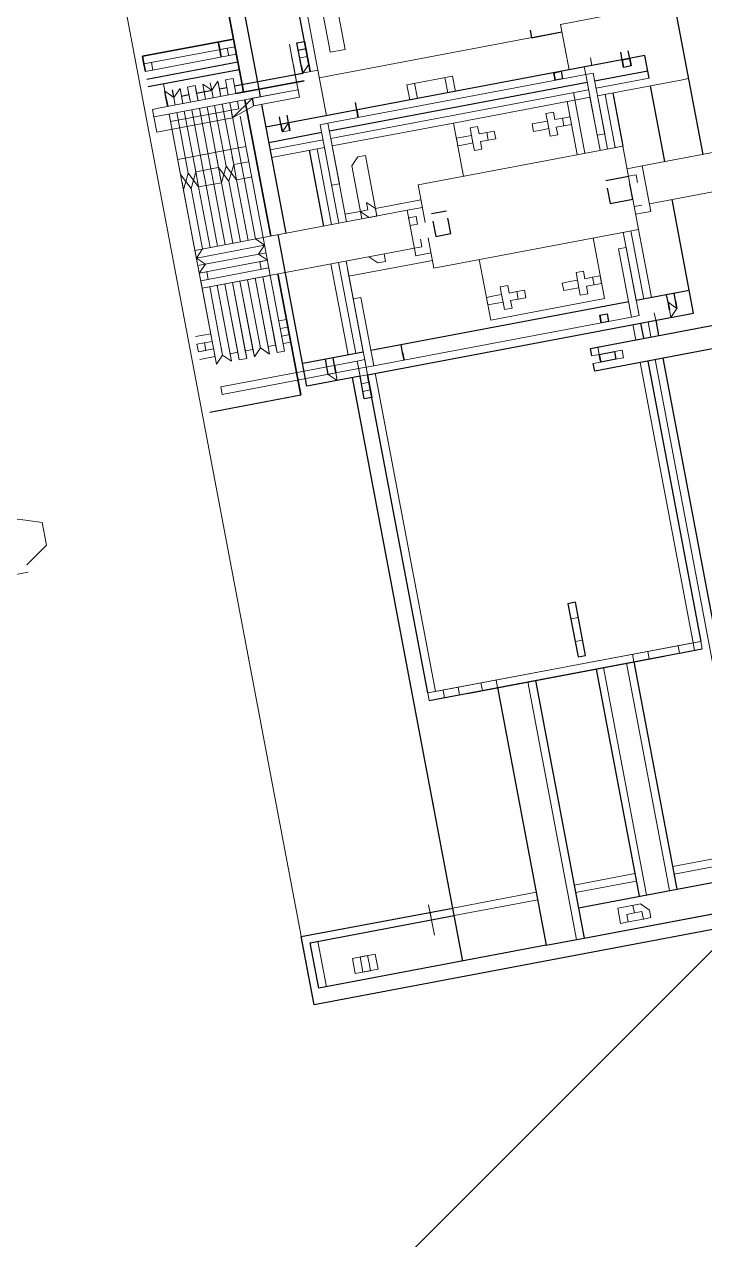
# Model space of a CAD drawing. Extents: x 407440 to 411585, y 6041728 to 6045069.
# Drawn here: x 408240.18 to 408245.25, y 6044238.02 to 6044247.07 of the extents above; entities that cross this region are included whole.
import ezdxf

# ---------------------------------------------------------------- set-up
doc = ezdxf.new("R2010")
doc.units = 0
doc.header["$LTSCALE"] = 5
doc.linetypes.add('foc-TIELINE', pattern=[1.875, 1.25, -0.625])
doc.layers.add('P-PROPOSED-EXISTING-H', color=59, linetype='Continuous')
doc.layers.add('T-TIE', color=201, linetype='foc-TIELINE')

# ---------------------------------------------------------------- blocks, each defined once
blk = doc.blocks.new('P-RIG-877')
at = {"layer": 'T-TIE', "linetype": 'ByBlock', "lineweight": 25}
for points in [[(-1.5614, -20.4701), (-1.171, -20.4701), (-1.171, -19.3795)], [(-1.2514, -19.4024), (-1.2514, -19.3795), (-1.1481, -19.3795), (-1.1481, -20.8834), (-1.2514, -20.8834), (-1.2514, -20.6538)], [(-2.652, -20.0798), (-2.2847, -20.0798)], [(-2.0206, -20.2979), (-2.0321, -20.2979), (-2.0321, -20.0798), (-1.9976, -20.0798), (-1.9976, -20.2979), (-2.0091, -20.2979)], [(-2.411, -20.1372), (-2.4454, -20.1372), (-2.4454, -20.7112)], [(-2.4224, -20.2176), (-2.4224, -20.1372)], [(-2.2847, -20.1372), (-2.3995, -20.1372)], [(-2.0551, -20.6309), (-2.0551, -20.1372), (-2.2273, -20.1372)], [(-2.0895, -20.1372), (-2.0895, -20.2176)], [(-2.4454, -20.1602), (-2.4339, -20.1602), (-2.4454, -20.1602), (-2.4569, -20.1602)], [(-2.4454, -20.1716), (-2.4569, -20.1716)], [(-2.4339, -20.1716), (-2.4454, -20.1716)], [(-2.4339, -20.1716), (-2.4454, -20.1716)], [(-2.4339, -20.1716), (-2.4454, -20.1716)], [(-2.4339, -20.1716), (-2.4454, -20.1716)], [(-2.078, -20.1602), (-2.0665, -20.1602), (-2.078, -20.1602), (-2.0895, -20.1602)], [(-2.0665, -20.1716), (-2.078, -20.1716), (-2.0665, -20.1716), (-2.078, -20.1716), (-2.0895, -20.1716)], [(-2.3995, -20.1946), (-2.3191, -20.1946)], [(-2.2732, -20.229), (-2.2732, -20.1946)], [(-2.2617, -20.229), (-2.2387, -20.229), (-2.2387, -20.1946), (-2.2617, -20.1946)], [(-2.0551, -20.1946), (-2.0321, -20.1946)], [(-1.9976, -20.1946), (-1.171, -20.1946)], [(-1.217, -20.4701), (-1.217, -20.2061)], [(-2.4224, -20.6194), (-2.4224, -20.229)], [(-2.0895, -20.229), (-2.0895, -20.6194)], [(-2.0551, -20.2176), (-2.0321, -20.2176)], [(-1.9976, -20.2176), (-1.5729, -20.2176)], [(-1.5614, -20.6309), (-1.5614, -20.2176)], [(-2.5143, -20.2979), (-2.5028, -20.2979), (-2.5028, -20.252)], [(-2.4339, -20.2635), (-2.4454, -20.2635)], [(-2.4339, -20.2635), (-2.4454, -20.2635)], [(-2.4454, -20.275), (-2.4454, -20.2635)], [(-2.4339, -20.2635), (-2.4339, -20.275)], [(-2.078, -20.275), (-2.078, -20.2635)], [(-2.0665, -20.2635), (-2.078, -20.2635)], [(-2.0665, -20.2635), (-2.078, -20.2635)], [(-2.0665, -20.2635), (-2.0665, -20.275)], [(-2.0206, -20.2865), (-2.0091, -20.2865), (-2.0206, -20.2865), (-2.0206, -20.2635), (-2.0091, -20.2635), (-2.0091, -20.2865)], [(-2.4339, -20.275), (-2.4454, -20.275)], [(-2.0665, -20.275), (-2.078, -20.275)], [(-1.5614, -20.5735), (-1.5614, -20.275)], [(-1.5614, -20.3209), (-1.217, -20.3209)], [(-1.5614, -20.3783), (-1.217, -20.3783)], [(-2.2732, -20.4931), (-2.2732, -20.4701)], [(-2.2617, -20.4931), (-2.2387, -20.4931), (-2.2387, -20.4701), (-2.2617, -20.4701)], [(-1.5614, -20.5275), (-1.171, -20.5275), (-1.171, -20.4701)], [(-1.171, -20.5275), (-1.171, -20.872), (-1.2399, -20.872), (-1.2399, -20.6538)], [(-2.4454, -20.5735), (-2.4569, -20.5735)], [(-2.4339, -20.5735), (-2.4454, -20.5735)], [(-2.4339, -20.5735), (-2.4454, -20.5735)], [(-2.4339, -20.5735), (-2.4454, -20.5735)], [(-2.4339, -20.5735), (-2.4454, -20.5735)], [(-2.078, -20.5735), (-2.0895, -20.5735)], [(-2.0665, -20.5735), (-2.078, -20.5735)], [(-2.0665, -20.5735), (-2.078, -20.5735)], [(-2.0665, -20.5735), (-2.078, -20.5735)], [(-2.0665, -20.5735), (-2.078, -20.5735)], [(-2.5143, -20.7457), (-2.5143, -20.6424), (-2.5258, -20.6424), (-2.5602, -20.6424), (-2.5602, -20.6309), (-2.5143, -20.6309), (-2.9276, -20.6309)], [(-2.652, -20.6309), (-2.652, -20.7112), (-2.5028, -20.7112), (-2.4913, -20.7112)], [(-2.5487, -20.6309), (-2.5487, -20.6424)], [(-2.5258, -20.6424), (-2.5143, -20.6424), (-2.5258, -20.6424), (-2.5372, -20.6424)], [(-2.5028, -20.7457), (-2.5028, -20.6424), (-2.5028, -20.7457)], [(-2.4224, -20.7112), (-2.4224, -20.6309)], [(-1.5729, -20.6309), (-2.0551, -20.6309), (-2.0206, -20.6309), (-2.0206, -20.6424), (-2.0551, -20.6424), (-2.0551, -20.7227), (-2.2847, -20.7227)], [(-2.0895, -20.6309), (-2.0895, -20.7227)], [(-2.2847, -20.6538), (-2.3995, -20.6538)], [(-1.171, -20.6538), (-2.0551, -20.6538)], [(-2.4339, -20.6768), (-2.4454, -20.6768), (-2.4569, -20.6768)], [(-2.078, -20.6768), (-2.0665, -20.6768), (-2.078, -20.6768), (-2.0895, -20.6768)], [(-2.4454, -20.6883), (-2.4569, -20.6883)], [(-2.0665, -20.6883), (-2.078, -20.6883), (-2.0895, -20.6883)], [(-2.4798, -20.7112), (-2.2847, -20.7112)], [(-2.675, -20.7342), (-2.6635, -20.7342), (-2.5143, -20.7342), (-2.5028, -20.7342), (-2.5143, -20.7342), (-2.6635, -20.7342), (-2.6635, -20.872)], [(-2.5832, -20.872), (-2.5832, -20.7342), (-2.5832, -20.872)], [(-2.5832, -20.7342), (-2.5832, -20.872), (-2.5832, -20.7342)], [(-2.5487, -20.872), (-2.5487, -20.7342), (-2.5602, -20.7342)], [(-2.5372, -20.872), (-2.5372, -20.7342)], [(-2.4798, -20.7227), (-2.4913, -20.7227)], [(-2.0551, -20.7342), (-2.0436, -20.7342), (-2.2273, -20.7342), (-2.0436, -20.7342), (-2.0436, -20.872)], [(-2.5143, -20.7686), (-2.5143, -20.7572)], [(-2.5143, -20.8031), (-2.5143, -20.7801)], [(-2.5143, -20.826), (-2.5143, -20.8146)], [(-2.5143, -20.8375), (-2.5258, -20.8375)], [(-2.5143, -20.849), (-2.5028, -20.849), (-2.5143, -20.849), (-2.5258, -20.849)]]:
    blk.add_lwpolyline(points, dxfattribs=at)
at = {"layer": 'T-TIE', "linetype": 'ByBlock', "lineweight": 18}
for points in [[(-2.2847, -20.1716), (-2.2847, -19.942)], [(-2.2273, -20.1716), (-2.2273, -19.942), (-2.2273, -20.0454), (-2.2387, -20.0454), (-2.2387, -19.942)], [(-2.4798, -20.0798), (-2.5028, -20.0798), (-2.5143, -20.0913), (-2.5143, -20.252), (-2.4454, -20.252)], [(-2.3995, -20.2176), (-2.3191, -20.2176), (-2.3995, -20.2176), (-2.3995, -20.0913), (-2.3995, -20.0798), (-2.4339, -20.0798)], [(-2.411, -20.1372), (-2.411, -20.2176)], [(-2.0895, -20.2176), (-2.0895, -20.1372)], [(-2.0321, -20.2061), (-2.0551, -20.2061), (-2.0551, -20.1372)], [(-2.4339, -20.1602), (-2.4454, -20.1602), (-2.4454, -20.1716)], [(-2.4339, -20.1602), (-2.4454, -20.1602)], [(-2.4454, -20.1716), (-2.4339, -20.1716)], [(-2.4339, -20.1716), (-2.4339, -20.1602)], [(-2.2847, -20.1946), (-2.2847, -20.1716), (-2.2158, -20.1716), (-2.2158, -20.1946)], [(-2.0665, -20.1602), (-2.078, -20.1602)], [(-2.2732, -20.1831), (-2.2617, -20.1831), (-2.2732, -20.1831), (-2.2732, -20.1946)], [(-2.2273, -20.1831), (-2.2273, -20.1946), (-2.2273, -20.1831)], [(-2.3191, -20.2061), (-2.3995, -20.2061)], [(-2.2617, -20.5046), (-2.3191, -20.5046), (-2.3191, -20.1946), (-2.2617, -20.1946)], [(-2.2387, -20.1946), (-2.1928, -20.1946), (-2.1928, -20.5046), (-2.2387, -20.5046)], [(-2.1928, -20.1946), (-2.0895, -20.1946)], [(-2.0895, -20.2061), (-2.1928, -20.2061)], [(-2.0551, -20.1946), (-2.0665, -20.1946)], [(-1.171, -20.4701), (-1.171, -20.2061), (-1.9976, -20.2061)], [(-1.2514, -20.3209), (-1.2514, -20.2061)], [(-1.2399, -20.3209), (-1.2399, -20.2061)], [(-1.217, -20.4701), (-1.217, -20.2061)], [(-2.9276, -20.229), (-2.9276, -20.2176), (-2.9391, -20.2176), (-2.9276, -20.2176), (-2.9276, -20.6309), (-2.5143, -20.6309), (-2.5258, -20.6309), (-2.5143, -20.6424), (-2.5143, -20.7457)], [(-2.4454, -20.6309), (-2.4454, -20.2176), (-2.4569, -20.2176)], [(-2.4339, -20.2176), (-2.4339, -20.229), (-2.4454, -20.229)], [(-2.4339, -20.6194), (-2.4339, -20.229), (-2.4339, -20.6194)], [(-2.411, -20.229), (-2.411, -20.6194)], [(-2.3995, -20.2635), (-2.3995, -20.252), (-2.3995, -20.229), (-2.3191, -20.229)], [(-2.0895, -20.7227), (-2.0895, -20.6309), (-2.2273, -20.6309), (-2.0665, -20.6309), (-2.0551, -20.6309), (-2.0665, -20.6309), (-2.0665, -20.6424), (-2.0551, -20.6424), (-2.078, -20.6424), (-2.078, -20.6309), (-2.0551, -20.6309), (-1.5729, -20.6309), (-1.5614, -20.6309), (-1.5729, -20.6309), (-1.5729, -20.2176), (-1.9976, -20.2176), (-1.5729, -20.2176)], [(-2.0665, -20.229), (-2.0665, -20.2176), (-2.1699, -20.2176), (-2.1699, -20.229), (-2.0665, -20.229), (-2.0665, -20.6194), (-2.0665, -20.229), (-2.0665, -20.2176)], [(-2.0895, -20.6194), (-2.0895, -20.229)], [(-2.0321, -20.229), (-2.0551, -20.229)], [(-1.9976, -20.229), (-1.5729, -20.229), (-1.5729, -20.6194), (-1.5729, -20.6309), (-1.5843, -20.6309)], [(-1.6417, -20.2176), (-1.6532, -20.2176)], [(-1.5614, -20.229), (-1.5729, -20.229), (-1.5843, -20.229)], [(-1.5614, -20.2176), (-1.5729, -20.2176), (-1.5614, -20.2176)], [(-1.5729, -20.2176), (-1.5729, -20.229), (-1.5729, -20.2176)], [(-2.5028, -20.252), (-2.5028, -20.6194)], [(-2.411, -20.252), (-2.3191, -20.252)], [(-2.3191, -20.4357), (-2.3995, -20.4357), (-2.3995, -20.2635), (-2.3191, -20.2635)], [(-2.365, -20.2979), (-2.3535, -20.2979), (-2.3535, -20.2865), (-2.365, -20.2865), (-2.365, -20.2635), (-2.3765, -20.2635), (-2.3765, -20.275), (-2.365, -20.275), (-2.365, -20.2865)], [(-2.1928, -20.2635), (-2.101, -20.2635), (-2.101, -20.4357), (-2.1928, -20.4357)], [(-2.1354, -20.2865), (-2.1354, -20.275), (-2.1354, -20.2635), (-2.1239, -20.2635), (-2.1239, -20.275), (-2.1239, -20.2865)], [(-2.0206, -20.2635), (-2.0206, -20.252), (-2.0091, -20.252), (-2.0091, -20.2635)], [(-1.5614, -20.252), (-1.5729, -20.252)], [(-2.4339, -20.275), (-2.4454, -20.275)], [(-2.3765, -20.2979), (-2.3765, -20.3094), (-2.3765, -20.3209), (-2.365, -20.3209), (-2.365, -20.3094), (-2.365, -20.2979), (-2.3765, -20.2979), (-2.388, -20.2979), (-2.388, -20.2865), (-2.3765, -20.2865), (-2.3765, -20.275), (-2.3765, -20.2865)], [(-2.0665, -20.275), (-2.078, -20.275)], [(-2.1354, -20.2979), (-2.1354, -20.3094), (-2.1354, -20.3209), (-2.1239, -20.3209), (-2.1239, -20.3094), (-2.1239, -20.2979)], [(-2.0206, -20.2865), (-2.0321, -20.2865)], [(-2.0091, -20.2979), (-2.0091, -20.2865), (-2.0206, -20.2865), (-2.0206, -20.2979)], [(-1.5614, -20.3324), (-1.217, -20.3324)], [(-1.5614, -20.3668), (-1.217, -20.3668)], [(-2.3765, -20.4013), (-2.3765, -20.3898), (-2.3765, -20.3783), (-2.365, -20.3783), (-2.365, -20.3898), (-2.365, -20.4013)], [(-2.1354, -20.4013), (-2.1354, -20.3898), (-2.1354, -20.3783), (-2.1239, -20.3783), (-2.1239, -20.3898), (-2.1239, -20.4013)], [(-1.6417, -20.3898), (-1.6417, -20.4013)], [(-1.6073, -20.3898), (-1.6073, -20.4013)], [(-1.2514, -20.4701), (-1.2514, -20.3783)], [(-1.2399, -20.4701), (-1.2399, -20.3783)], [(-2.4454, -20.4242), (-2.4684, -20.4242), (-2.4684, -20.4931), (-2.4454, -20.4931)], [(-2.3765, -20.4127), (-2.3765, -20.4242), (-2.3765, -20.4357), (-2.365, -20.4357), (-2.365, -20.4242), (-2.365, -20.4127)], [(-2.1354, -20.4127), (-2.1354, -20.4242), (-2.1354, -20.4357), (-2.1239, -20.4357), (-2.1239, -20.4242), (-2.1239, -20.4127)], [(-2.4454, -20.4357), (-2.4684, -20.4357)], [(-2.2847, -20.6194), (-2.3995, -20.6194), (-2.411, -20.6194), (-2.3995, -20.6194), (-2.3995, -20.4357)], [(-2.4454, -20.4816), (-2.4684, -20.4816)], [(-1.5614, -20.4816), (-1.171, -20.4816)], [(-2.2961, -20.5046), (-2.2961, -20.5735)], [(-2.2158, -20.5046), (-2.2158, -20.5275), (-2.2847, -20.5275), (-2.2847, -20.5046)], [(-2.2273, -20.5161), (-2.2387, -20.5161)], [(-2.2273, -20.5275), (-2.2273, -20.5161), (-2.2273, -20.5275)], [(-2.078, -20.6194), (-2.0665, -20.6194), (-2.1699, -20.6194), (-2.1699, -20.6309), (-2.2043, -20.6309), (-2.2043, -20.5046)], [(-2.2847, -20.5275), (-2.2847, -20.849), (-2.3765, -20.849), (-2.3995, -20.8375), (-2.4913, -20.8375), (-2.3995, -20.8375), (-2.3765, -20.826), (-2.2847, -20.826)], [(-2.2273, -20.5275), (-2.2273, -20.849), (-2.1125, -20.849), (-2.3995, -20.849), (-2.411, -20.849)], [(-1.5614, -20.5275), (-1.171, -20.5275)], [(-1.2514, -20.6538), (-1.2514, -20.5275)], [(-1.2399, -20.872), (-1.2399, -20.6538), (-1.2399, -20.5275), (-1.2399, -20.6538)], [(-2.4339, -20.5735), (-2.4454, -20.5735)], [(-2.2847, -20.5735), (-2.3765, -20.5735), (-2.3765, -20.5849), (-2.365, -20.5964), (-2.2847, -20.5964)], [(-2.2273, -20.5964), (-2.2158, -20.5849), (-2.2158, -20.5735), (-2.2273, -20.5735)], [(-2.0665, -20.5735), (-2.078, -20.5735)], [(-1.5614, -20.5849), (-1.5729, -20.5849)], [(-2.6865, -20.5964), (-2.675, -20.5964), (-2.675, -20.6194), (-2.6635, -20.6194), (-2.6635, -20.5964), (-2.675, -20.5964), (-2.675, -20.6194), (-2.6865, -20.6194), (-2.5143, -20.6194)], [(-2.2961, -20.5964), (-2.2961, -20.6194)], [(-1.5614, -20.6079), (-1.5729, -20.6079)], [(-2.4454, -20.6194), (-2.5143, -20.6194), (-2.5143, -20.7112)], [(-2.4339, -20.6194), (-2.4339, -20.6309), (-2.2847, -20.6309), (-2.3995, -20.6309), (-2.3995, -20.7112)], [(-2.3421, -20.6309), (-2.3421, -20.6194), (-2.4339, -20.6194), (-2.4339, -20.6309)], [(-2.0551, -20.6194), (-1.5729, -20.6194), (-1.5729, -20.6309)], [(-2.5372, -20.6424), (-2.5372, -20.6309), (-2.5372, -20.6424)], [(-2.411, -20.6309), (-2.411, -20.7112)], [(-2.3995, -20.6424), (-2.2847, -20.6424)], [(-2.2273, -20.6424), (-2.0895, -20.6424)], [(-2.2043, -20.6309), (-2.2158, -20.6309)], [(-2.101, -20.6309), (-2.1125, -20.6309)], [(-2.078, -20.849), (-2.078, -20.6424), (-2.078, -20.849), (-2.0665, -20.849)], [(-2.0665, -20.6424), (-2.0665, -20.849), (-2.0665, -20.6424)], [(-2.0551, -20.7227), (-2.0551, -20.6424), (-2.0551, -20.6309)], [(-2.0436, -20.6424), (-2.0436, -20.6309)], [(-2.0321, -20.6309), (-2.0321, -20.6424)], [(-1.6417, -20.6309), (-1.6532, -20.6309)], [(-2.5602, -20.6538), (-2.5487, -20.6538), (-2.5028, -20.6538), (-2.4913, -20.6538), (-2.4913, -20.6653), (-2.4913, -20.6538), (-2.5028, -20.6538), (-2.5028, -20.6653), (-2.5028, -20.8605), (-2.5028, -20.872), (-2.4913, -20.872), (-2.4913, -20.8605), (-2.4913, -20.6653), (-2.4913, -20.7227), (-2.4684, -20.7572), (-2.4798, -20.7227), (-2.4798, -20.6538), (-2.5487, -20.6538), (-2.5372, -20.6538), (-2.5258, -20.6538), (-2.5143, -20.6538)], [(-2.3995, -20.6538), (-2.2847, -20.6538)], [(-2.0551, -20.6538), (-1.171, -20.6538)], [(-1.4006, -20.6538), (-1.4121, -20.6538)], [(-2.0665, -20.6768), (-2.078, -20.6768)], [(-1.2399, -20.7227), (-1.2399, -20.6653)], [(-1.217, -20.6883), (-1.2629, -20.6883)], [(-2.5717, -20.7342), (-2.5832, -20.7342)], [(-2.5487, -20.872), (-2.5487, -20.7342), (-2.5602, -20.7342), (-2.5602, -20.872), (-2.5717, -20.872), (-2.5717, -20.8605), (-2.5602, -20.8605), (-2.5717, -20.8605)], [(-2.5717, -20.7342), (-2.5717, -20.872), (-2.5717, -20.7342)], [(-2.5602, -20.7342), (-2.5602, -20.872), (-2.5602, -20.7342)], [(-2.411, -20.7342), (-2.4224, -20.7342)], [(-2.388, -20.7342), (-2.3995, -20.7342)], [(-2.3421, -20.7342), (-2.3535, -20.7342)], [(-2.2158, -20.7342), (-2.2273, -20.7342)], [(-2.1584, -20.7457), (-2.1584, -20.7342), (-2.1584, -20.7457)], [(-2.0436, -20.7342), (-2.0436, -20.872)], [(-2.5717, -20.7457), (-2.5602, -20.7457), (-2.5717, -20.7457), (-2.5717, -20.7572), (-2.5602, -20.7572)], [(-2.5028, -20.7686), (-2.5258, -20.7686), (-2.5028, -20.7686), (-2.5143, -20.7686), (-2.5143, -20.7572), (-2.5258, -20.7572), (-2.5258, -20.7457), (-2.5028, -20.7457)], [(-2.4913, -20.7457), (-2.4798, -20.7457), (-2.4798, -20.849), (-2.4798, -20.7457)], [(-2.4684, -20.7457), (-2.3995, -20.7457), (-2.2847, -20.7457)], [(-2.3765, -20.7457), (-2.3765, -20.7572), (-2.3995, -20.7572), (-2.3995, -20.7686), (-2.3765, -20.7801), (-2.3995, -20.7916), (-2.411, -20.7916)], [(-2.3995, -20.7457), (-2.3995, -20.7572), (-2.3765, -20.7572), (-2.3765, -20.7686), (-2.3995, -20.7686), (-2.411, -20.7686)], [(-2.2847, -20.7457), (-2.2273, -20.7457), (-2.2847, -20.7457)], [(-2.2847, -20.8375), (-2.2732, -20.849), (-2.2617, -20.8375), (-2.2502, -20.849), (-2.2502, -20.8375), (-2.2387, -20.8375), (-2.2387, -20.849), (-2.2387, -20.7457), (-2.2387, -20.7572), (-2.2502, -20.7572), (-2.2502, -20.7457), (-2.2617, -20.7572), (-2.2732, -20.7457), (-2.2847, -20.7572)], [(-2.2732, -20.849), (-2.2732, -20.7457), (-2.2732, -20.849)], [(-2.2617, -20.7457), (-2.2617, -20.849), (-2.2617, -20.7457)], [(-2.2502, -20.849), (-2.2502, -20.7457), (-2.2502, -20.849)], [(-2.2502, -20.7457), (-2.2502, -20.849)], [(-2.1125, -20.7572), (-2.1125, -20.7457), (-2.2273, -20.7457), (-2.2273, -20.849), (-2.2387, -20.849), (-2.2387, -20.7457), (-2.2273, -20.7457)], [(-2.2273, -20.7572), (-2.2273, -20.7457), (-2.2273, -20.849), (-2.2273, -20.8375)], [(-2.5258, -20.7572), (-2.5028, -20.7572), (-2.5143, -20.7572), (-2.5143, -20.7686), (-2.5258, -20.7686), (-2.5143, -20.7801), (-2.5258, -20.7916), (-2.5143, -20.7916), (-2.5143, -20.8031), (-2.5028, -20.8031), (-2.5258, -20.8031), (-2.5143, -20.8031), (-2.5143, -20.7916), (-2.5028, -20.7916)], [(-2.4913, -20.872), (-2.4684, -20.872), (-2.4684, -20.7572), (-2.4684, -20.872)], [(-2.4913, -20.7686), (-2.3995, -20.7686), (-2.3765, -20.7686), (-2.388, -20.7686)], [(-2.4684, -20.7572), (-2.4798, -20.7572)], [(-2.3765, -20.7686), (-2.3995, -20.7801)], [(-2.2847, -20.7686), (-2.3765, -20.7686)], [(-2.1239, -20.7686), (-2.1239, -20.7572), (-2.2273, -20.7572), (-2.1125, -20.7572), (-2.1239, -20.7572)], [(-2.1125, -20.7686), (-2.2273, -20.7686), (-2.1125, -20.7686)], [(-2.1239, -20.7801), (-2.1125, -20.7686), (-2.1239, -20.7686), (-2.2273, -20.7686)], [(-2.3995, -20.7801), (-2.3765, -20.7916)], [(-2.1239, -20.7916), (-2.1125, -20.7916), (-2.1239, -20.7801), (-2.1354, -20.7801)], [(-2.5258, -20.8031), (-2.5258, -20.8146), (-2.5143, -20.8146), (-2.5143, -20.826), (-2.5258, -20.826), (-2.5143, -20.8375), (-2.5258, -20.8375), (-2.5143, -20.8375), (-2.5258, -20.849), (-2.5372, -20.849)], [(-2.4913, -20.826), (-2.3995, -20.826), (-2.3995, -20.8146), (-2.3765, -20.8146), (-2.3995, -20.8146), (-2.3995, -20.8031), (-2.4913, -20.8031), (-2.3995, -20.8031), (-2.3995, -20.7916), (-2.3765, -20.7916), (-2.3995, -20.7916), (-2.4913, -20.7916), (-2.3995, -20.7916), (-2.4913, -20.7916)], [(-2.2847, -20.7916), (-2.3765, -20.7916), (-2.2847, -20.7916), (-2.3765, -20.7916), (-2.3765, -20.8031), (-2.3995, -20.8031), (-2.3765, -20.8031), (-2.2847, -20.8031), (-2.3765, -20.8031), (-2.3765, -20.8146), (-2.2847, -20.8146), (-2.3765, -20.8146), (-2.3765, -20.826), (-2.3995, -20.826), (-2.3765, -20.826), (-2.388, -20.826)], [(-2.3765, -20.7916), (-2.388, -20.7916)], [(-2.1239, -20.8031), (-2.1239, -20.7916), (-2.2273, -20.7916)], [(-2.1125, -20.7916), (-2.2273, -20.7916), (-2.1125, -20.7916)], [(-2.1125, -20.8031), (-2.2273, -20.8031), (-2.1239, -20.8031), (-2.1125, -20.8031), (-2.1125, -20.8146)], [(-2.5258, -20.8146), (-2.5028, -20.8146), (-2.5143, -20.8146), (-2.5143, -20.826), (-2.5028, -20.826), (-2.5258, -20.826), (-2.5028, -20.826)], [(-2.4913, -20.8146), (-2.3995, -20.8146)], [(-2.4913, -20.8146), (-2.3995, -20.8146)], [(-2.3995, -20.849), (-2.3765, -20.8375), (-2.3995, -20.826), (-2.411, -20.826)], [(-2.1239, -20.826), (-2.1239, -20.8146), (-2.2273, -20.8146), (-2.1125, -20.8146), (-2.1239, -20.8146)], [(-2.1125, -20.826), (-2.2273, -20.826), (-2.1125, -20.826)], [(-2.1239, -20.8375), (-2.1125, -20.826), (-2.1239, -20.826), (-2.2273, -20.826)], [(-2.1125, -20.849), (-2.1239, -20.8375), (-2.1354, -20.8375)], [(-2.5143, -20.849), (-2.5258, -20.849)], [(-2.3765, -20.849), (-2.388, -20.849)], [(-2.2273, -20.849), (-2.2847, -20.849)], [(-2.1354, -20.8605), (-2.1469, -20.8605)], [(-2.1354, -20.849), (-2.1354, -20.872), (-2.1354, -20.849)], [(-1.171, -20.8605), (-1.2399, -20.8605)], [(-2.1354, -20.872), (-2.1469, -20.872)], [(-3.3524, -20.8834), (-1.1481, -20.8834)]]:
    blk.add_lwpolyline(points, dxfattribs=at)
at = {"layer": 'T-TIE', "linetype": 'ByBlock', "lineweight": 25}
for points in [[(-2.4454, -20.1602), (-2.4339, -20.1602), (-2.4339, -20.1716), (-2.4454, -20.1716)], [(-2.4454, -20.1716), (-2.4339, -20.1716)], [(-2.4454, -20.275), (-2.4339, -20.275)], [(-2.4454, -20.275), (-2.4339, -20.275)], [(-2.078, -20.275), (-2.0665, -20.275)], [(-2.078, -20.275), (-2.0665, -20.275)], [(-1.5843, -20.3898), (-1.6647, -20.3898), (-1.6647, -20.4013), (-1.5843, -20.4013)], [(-2.4454, -20.5735), (-2.4339, -20.5735)], [(-2.4454, -20.5735), (-2.4339, -20.5735)], [(-2.078, -20.5735), (-2.0665, -20.5735)], [(-2.078, -20.5735), (-2.0665, -20.5735)], [(-2.4454, -20.6768), (-2.4339, -20.6768)], [(-2.4454, -20.6883), (-2.4339, -20.6883)], [(-2.2847, -20.7342), (-2.4913, -20.7342)], [(-2.5832, -20.7572), (-2.5717, -20.7572)], [(-2.5717, -20.7572), (-2.5602, -20.7572)], [(-2.5832, -20.872), (-2.5717, -20.872)], [(-2.5717, -20.872), (-2.5602, -20.872)]]:
    blk.add_lwpolyline(points, close=True, dxfattribs=at)
at = {"layer": 'T-TIE', "linetype": 'ByBlock', "lineweight": 18}
for points in [[(-2.4454, -20.1716), (-2.4454, -20.1602)], [(-2.4339, -20.1602), (-2.4339, -20.1716)], [(-2.0665, -20.1716), (-2.078, -20.1716), (-2.0665, -20.1602), (-2.0551, -20.1716)], [(-2.078, -20.1716), (-2.0665, -20.1716)], [(-2.3421, -20.2176), (-2.4339, -20.2176), (-2.4339, -20.229), (-2.3421, -20.229)], [(-2.0895, -20.2176), (-2.1928, -20.2176)], [(-2.0321, -20.2176), (-2.0551, -20.2176)], [(-2.1354, -20.2979), (-2.1469, -20.2979), (-2.1469, -20.2865), (-2.1354, -20.2865), (-2.1354, -20.275), (-2.1239, -20.275), (-2.1239, -20.2865), (-2.1125, -20.2865), (-2.1125, -20.2979), (-2.1239, -20.2979)], [(-1.5729, -20.2979), (-1.5614, -20.2979)], [(-1.5729, -20.3209), (-1.5614, -20.3209)], [(-1.2055, -20.3783), (-1.2055, -20.4013), (-1.2055, -20.4127), (-1.1825, -20.4127), (-1.1825, -20.4013), (-1.1825, -20.3783), (-1.1825, -20.3668), (-1.194, -20.3668)], [(-2.3765, -20.4127), (-2.388, -20.4127), (-2.388, -20.4013), (-2.3765, -20.4013), (-2.3765, -20.3898), (-2.365, -20.3898), (-2.365, -20.4013), (-2.3535, -20.4013), (-2.3535, -20.4127), (-2.365, -20.4127)], [(-2.1354, -20.4127), (-2.1469, -20.4127), (-2.1469, -20.4013), (-2.1354, -20.4013), (-2.1354, -20.3898), (-2.1239, -20.3898), (-2.1239, -20.4013), (-2.1125, -20.4013), (-2.1125, -20.4127), (-2.1239, -20.4127)], [(-1.194, -20.3783), (-1.194, -20.3898), (-1.2055, -20.3898), (-1.194, -20.3898), (-1.194, -20.4013), (-1.1825, -20.4013), (-1.1825, -20.3783)], [(-2.2617, -20.5275), (-2.2617, -20.5161), (-2.2732, -20.5161), (-2.2732, -20.5275)], [(-1.5729, -20.5275), (-1.5614, -20.5275)], [(-1.5729, -20.5505), (-1.5614, -20.5505)], [(-2.5487, -20.5964), (-2.5372, -20.5964), (-2.5372, -20.5735), (-2.6865, -20.5735), (-2.6865, -20.5964)], [(-2.2961, -20.5735), (-2.3076, -20.5849), (-2.2961, -20.5849), (-2.2961, -20.5964), (-2.2847, -20.5849), (-2.2847, -20.5735)], [(-2.0665, -20.6309), (-2.0665, -20.6194)], [(-2.0895, -20.6538), (-2.2273, -20.6538)], [(-2.4339, -20.6883), (-2.4454, -20.6768), (-2.4339, -20.6768)], [(-2.4454, -20.6768), (-2.4339, -20.6768)], [(-2.0665, -20.6768), (-2.078, -20.6768), (-2.078, -20.6883), (-2.0665, -20.6883)], [(-2.078, -20.6768), (-2.0665, -20.6768)], [(-2.0665, -20.6768), (-2.0551, -20.6768), (-2.0665, -20.6883)], [(-2.078, -20.6883), (-2.0665, -20.6883)], [(-1.2514, -20.6883), (-1.2399, -20.6883)], [(-2.5143, -20.7342), (-2.5028, -20.7342)], [(-2.3306, -20.7342), (-2.3191, -20.7342)], [(-2.1584, -20.7342), (-2.1469, -20.7342)], [(-2.1469, -20.7457), (-2.1469, -20.7342)], [(-2.1469, -20.7457), (-2.1469, -20.7342)], [(-2.1354, -20.7342), (-2.1354, -20.7457)], [(-2.1239, -20.7457), (-2.1239, -20.7342)], [(-2.1239, -20.7342), (-2.1239, -20.7457)], [(-2.4224, -20.849), (-2.4224, -20.7457)], [(-2.3995, -20.7572), (-2.4913, -20.7572)], [(-2.3995, -20.7686), (-2.4913, -20.7686)], [(-2.3765, -20.7572), (-2.2847, -20.7572)], [(-2.2847, -20.7686), (-2.3765, -20.7686)], [(-2.5258, -20.7801), (-2.5143, -20.7801)], [(-2.5028, -20.7801), (-2.5143, -20.7801)], [(-2.3995, -20.7801), (-2.4913, -20.7801)], [(-2.3765, -20.7801), (-2.2847, -20.7801)], [(-2.2273, -20.7801), (-2.1239, -20.7801)], [(-1.2055, -20.7801), (-1.2055, -20.8146), (-1.1825, -20.8146), (-1.1825, -20.7801)], [(-2.5028, -20.7916), (-2.5258, -20.7916)], [(-1.194, -20.7916), (-1.2055, -20.7916), (-1.2055, -20.8031), (-1.1825, -20.8031), (-1.1825, -20.7916)], [(-2.3995, -20.826), (-2.4913, -20.826)], [(-2.2847, -20.826), (-2.3765, -20.826)], [(-2.5028, -20.8375), (-2.5143, -20.8375)], [(-2.3765, -20.8375), (-2.2847, -20.8375)], [(-2.2273, -20.8375), (-2.1239, -20.8375)], [(-2.5028, -20.849), (-2.5258, -20.849)], [(-2.3995, -20.849), (-2.4913, -20.849)], [(-2.1584, -20.872), (-2.1584, -20.849)], [(-2.1469, -20.872), (-2.1469, -20.849)], [(-2.1469, -20.872), (-2.1469, -20.849)], [(-2.1354, -20.872), (-2.1354, -20.8605), (-2.1354, -20.872), (-2.1469, -20.872)], [(-2.1354, -20.8605), (-2.1469, -20.8605), (-2.1469, -20.872), (-2.1354, -20.872)], [(-2.1354, -20.8605), (-2.1469, -20.8605), (-2.1469, -20.872), (-2.1354, -20.872)], [(-2.1239, -20.872), (-2.1239, -20.849)], [(-2.1239, -20.849), (-2.1239, -20.872)]]:
    blk.add_lwpolyline(points, close=True, dxfattribs=at)
at = {"layer": 'T-TIE', "linetype": 'ByBlock', "lineweight": 5}
for points in [[(-1.8714, -21.6067), (-1.8943, -21.6412), (-1.9288, -21.6412), (-1.9402, -21.6067), (-1.9402, -21.1819), (-1.9288, -21.1475), (-1.8943, -21.1475), (-1.8714, -21.1819)], [(-1.8599, -21.6067), (-1.8599, -21.1819)]]:
    blk.add_lwpolyline(points, dxfattribs=at)

msp = doc.modelspace()

# ---------------------------------------------------------------- hatches: boundary and pattern name
at = {"layer": 'P-PROPOSED-EXISTING-H'}
h = msp.add_hatch(dxfattribs=at)
h.set_pattern_fill('ANSI31', color=256, scale=3.498392, style=0)
h.set_pattern_definition([(45, (-2243.128, 2713.837), (-7.854113246, 7.854113246), [])])
edge = h.paths.add_edge_path()
edge.add_line((408709.2898, 6043818.2218), (408241.3049, 6043729.7131))
edge.add_line((408241.3049, 6043729.7131), (407794.4358, 6043645.198))
edge.add_line((407794.4358, 6043645.198), (407673.8299, 6044282.8949))
edge.add_line((407673.8299, 6044282.8949), (408123.6694, 6044351.8304))
edge.add_line((408123.6694, 6044351.8304), (408654.5747, 6044433.1889))
edge.add_line((408654.5747, 6044433.1889), (409028.9973, 6044539.8658))
edge.add_line((409028.9973, 6044539.8658), (409149.7259, 6043901.5203))
edge.add_line((409149.7259, 6043901.5203), (408898.7917, 6043854.0618))
edge.add_arc((408782.127, 6043952.0096), 152.33, 241.435078, 319.984322, ccw=False)

# ---------------------------------------------------------------- block references
at = {"layer": 'T-TIE', "linetype": 'ByBlock', "xscale": 4.999999999955019, "yscale": 4.999999999955019, "zscale": 4.999999999955019, "rotation": 280.7096999997605}
msp.add_blockref('P-RIG-877', (408346.0047, 6044253.5322), dxfattribs=at)

doc.saveas('drawing.dxf')
